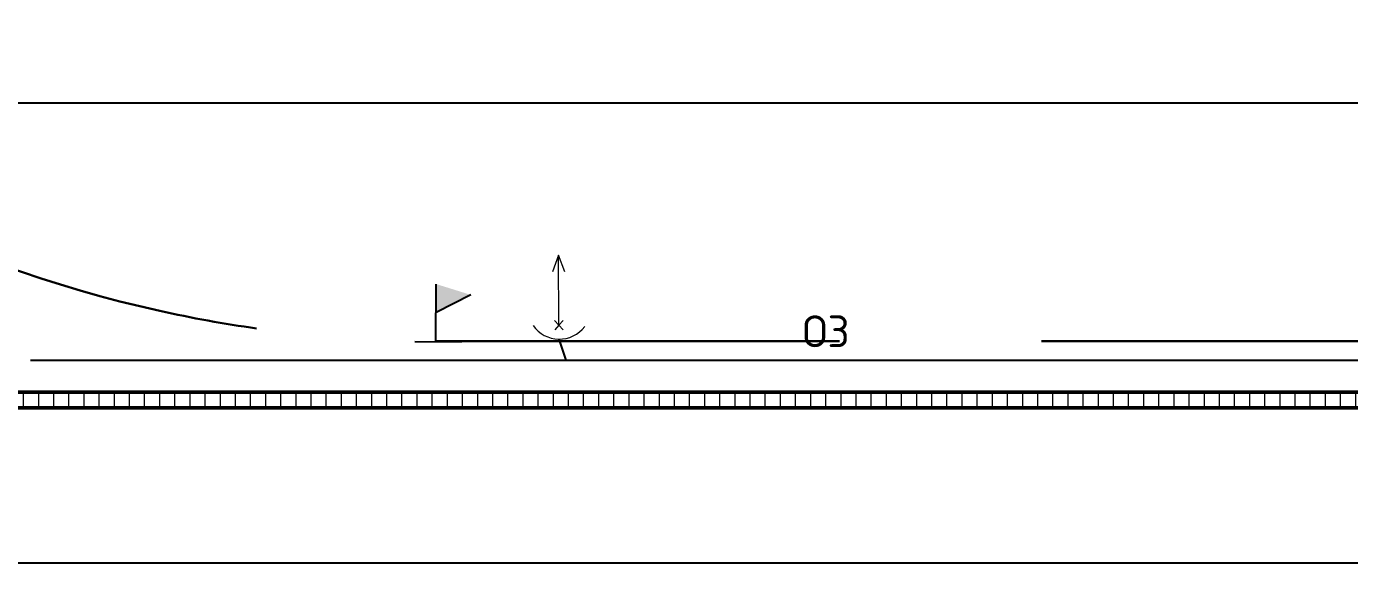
# Model space of a CAD drawing. Header units: millimetres. Extents: x -782 to 10910, y 3841 to 13237.
# Drawn here: x 5958.2 to 6041.4, y 7444.5 to 7479.5 of the extents above; entities that cross this region are included whole.
import ezdxf

# ---------------------------------------------------------------- set-up
doc = ezdxf.new("R2010")
doc.units = ezdxf.units.MM
doc.linetypes.add('штриховая2', pattern=[9.525, 6.35, -3.175])
doc.layers.add('1', color=7, linetype='Continuous')
doc.layers.add('красный', color=1, linetype='Continuous', lineweight=30)
doc.layers.add('Тонкая 0.3', color=140, linetype='Continuous', lineweight=25)
doc.styles.add('2.5', font='isocpeur.ttf', dxfattribs={"height": 2})
doc.styles.add('Isocpeur', font='isocpeur.ttf')
doc.dimstyles.new('М500 стройгенп', dxfattribs={"dimtxt": 2, "dimasz": 2, "dimexe": 1.25, "dimexo": 0.625, "dimtad": 1, "dimlfac": 500, "dimtxsty": '2.5', "dimblk": 'ARCHTICK', "dimcen": 2.5, "dimadec": 0, "dimazin": 0, "dimtfac": 1, "dimtmove": 0, "dimatfit": 3, "dimfxl": 1, "dimarcsym": 0})

# ---------------------------------------------------------------- blocks, each defined once
blk = doc.blocks.new('_ArchTick')
at = {"color": 0, "linetype": 'ByBlock', "const_width": 0.15}
blk.add_lwpolyline([(-0.5, -0.5), (0.5, 0.5)], dxfattribs=at)
blk = doc.blocks.new('*D386')
at = {"color": 0, "lineweight": -2, "transparency": 16777216}
for p, q in [((5927.873, 7454.847), (5927.873, 7444.486)), ((6259.465, 7454.847), (6259.465, 7444.486)), ((5927.873, 7445.736), (6259.465, 7445.736))]:
    blk.add_line(p, q, dxfattribs=at)
at = {"layer": 'Defpoints', "color": 0, "lineweight": 30, "transparency": 16777216}
for p in [(5927.873, 7455.472), (6259.465, 7455.472), (6259.465, 7445.736)]:
    blk.add_point(p, dxfattribs=at)
at = {"color": 0, "lineweight": -2, "transparency": 16777216, "xscale": 2, "yscale": 2, "zscale": 2, "rotation": 180}
blk.add_blockref('_ArchTick', (5927.873, 7445.736), dxfattribs=at)
at = {"color": 0, "lineweight": -2, "transparency": 16777216, "xscale": 2, "yscale": 2, "zscale": 2}
blk.add_blockref('_ArchTick', (6259.465, 7445.736), dxfattribs=at)
at = {"color": 0, "lineweight": 20, "transparency": 16777216, "insert": (6091.476, 7447.361), "char_height": 2, "attachment_point": 5, "style": '2.5'}
blk.add_mtext('165000', dxfattribs=at)

msp = doc.modelspace()

# ---------------------------------------------------------------- hatches: boundary and pattern name
at = {"lineweight": 20}
h = msp.add_hatch(dxfattribs=at)
h.set_pattern_fill('ANSI31', color=256, scale=0.3, angle=45)
h.set_pattern_definition([(90, (3748.1777, 4396.6759), (-0.9525, 2e-16), [])])
h.paths.add_polyline_path([(6259.465221, 7729.414934), (6258.465221, 7729.414934), (5927.872584, 7729.414934), (5928.872584, 7728.414934), (6258.465221, 7728.414934)])
h.paths.add_polyline_path([(6258.465221, 7456.471981), (5928.872584, 7456.471981), (5927.872584, 7455.471981), (6259.465221, 7455.471981)])
at = {"layer": 'Тонкая 0.3', "ltscale": 5}
msp.add_hatch(color=7, dxfattribs=at).paths.add_polyline_path([(5983.950434, 7463.268467), (5983.936706, 7461.47728), (5986.123856, 7462.590512)])

# ---------------------------------------------------------------- linework, layer by layer
at = {"color": 5, "lineweight": 25}
msp.add_line((5933.872584, 7474.686093), (6132.234328, 7474.686093), dxfattribs=at)
at = {"color": 1, "lineweight": 25}
for p, q in [((5991.651747, 7459.806683), (5992.094689, 7458.471978)), ((5958.425639, 7458.471978), (6209.564364, 7458.471978))]:
    msp.add_line(p, q, dxfattribs=at)
at = {"linetype": 'штриховая2', "lineweight": 30, "ltscale": 4}
msp.add_line((5983.922978, 7459.686093), (6183.872584, 7459.686093), dxfattribs=at)
at = {"color": 240, "lineweight": 20, "true_color": 0xed1f24}
msp.add_line((5958.425639, 7458.471978), (5990.885424, 7458.471978), dxfattribs=at)
at = {"lineweight": 50}
msp.add_line((6259.465221, 7455.471981), (5927.872584, 7455.471981), dxfattribs=at)
msp.add_lwpolyline([(6258.465221, 7479.686093), (6258.465221, 7456.471981), (5928.872584, 7456.471981), (5928.872584, 7728.414934), (6258.465221, 7728.414934), (6258.465221, 7703.686093)], dxfattribs=at)
at = {"linetype": 'штриховая2', "lineweight": 30, "ltscale": 4}
for start, end in [(242.70062453, 257.49441391), (257.49441393, 261.92489316)]:
    msp.add_arc((5983.872584, 7539.686093), 80, start, end, dxfattribs=at)
at = {"layer": 'красный', "color": 1, "lineweight": 20}
for p, q in [((5991.628406, 7465.093525), (5991.262483, 7464.03457)), ((5992.039821, 7464.040856), (5991.628406, 7465.093525)), ((5991.664063, 7460.683677), (5991.628406, 7465.093525)), ((5991.664063, 7460.683677), (5991.395674, 7460.977524)), ((5991.664063, 7460.683677), (5991.400461, 7460.385528)), ((5991.664063, 7460.683677), (5991.927666, 7460.981826)), ((5991.664063, 7460.683677), (5991.932453, 7460.38983))]:
    msp.add_line(p, q, dxfattribs=at)
msp.add_arc((5991.69164, 7461.825356), 2.019068, 215.27436237, 322.46138317, dxfattribs=at)
at = {"layer": 'Тонкая 0.3', "color": 7, "ltscale": 5}
for p, q in [((5983.922978, 7459.686093), (5983.950434, 7463.268467)), ((5986.123856, 7462.590512), (5983.936706, 7461.47728)), ((5982.605182, 7459.65599), (5985.540119, 7459.633496))]:
    msp.add_line(p, q, dxfattribs=at)

# ---------------------------------------------------------------- texts
at = {"layer": '1', "insert": (6006.991612, 7461.297642), "char_height": 2, "width": 335.51997649, "attachment_point": 1, "style": 'Isocpeur'}
msp.add_mtext('ОЗ', dxfattribs=at)

# ---------------------------------------------------------------- dimensions: what is measured, and where the dimension line sits
at = {"lineweight": 20}
dim = msp.add_linear_dim(base=(6259.465221, 7445.736119), p1=(5927.872584, 7455.471981), p2=(6259.465221, 7455.471981), text='165000', dimstyle='М500 стройгенп', dxfattribs=at)
dim.commit()
dim.dimension.update_dxf_attribs({"geometry": '*D386', "text_midpoint": (6091.476085, 7445.736119), "dimtype": 160})

doc.saveas('drawing.dxf')
